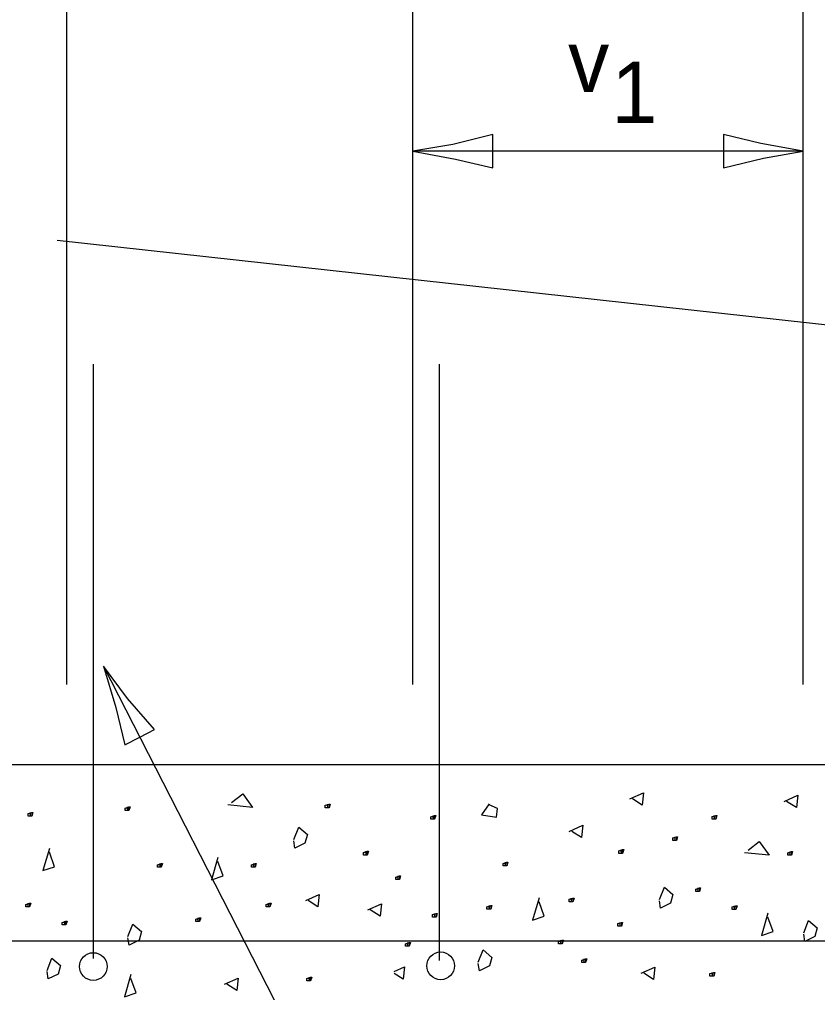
# Model space of a CAD drawing. Extents: x 2133490 to 2172050, y 2138301 to 2145980.
# Drawn here: x 2139073.9 to 2139165, y 2141727.2 to 2141838.2 of the extents above; entities that cross this region are included whole.
import ezdxf

# ---------------------------------------------------------------- set-up
doc = ezdxf.new("R2010")
doc.units = 0
for name, color, linetype in [('Level 40', 7, 'Continuous'), ('Level 63', 7, 'Continuous'), ('ROW_EX_Private Boundary Items', 7, 'Continuous'), ('ROW_PR_Notes', 7, 'Continuous'), ('Topo_Bridge Structures', 7, 'Continuous')]:
    doc.layers.add(name, color=color, linetype=linetype)

msp = doc.modelspace()

# ---------------------------------------------------------------- linework, layer by layer
at = {"layer": 'Level 40'}
msp.add_line((2138878.97, 2141753.19), (2139254.81, 2141753.19), dxfattribs=at)
at = {"layer": 'ROW_EX_Private Boundary Items'}
for centre in [(2139082.36, 2141730.13), (2139121.98, 2141730.21)]:
    msp.add_circle(centre, 1.58, dxfattribs=at)
at = {"layer": 'ROW_PR_Notes'}
for p, q in [((2139079.35, 2141762.3), (2139079.35, 2141885.77)), ((2139118.82, 2141762.3), (2139118.82, 2141865.85)), ((2139163.35, 2141762.3), (2139163.35, 2141865.85)), ((2139163.35, 2141823.12), (2139118.82, 2141823.12)), ((2139254.81, 2141793.52), (2139078.24, 2141812.95)), ((2139082.39, 2141731.04), (2139082.39, 2141798.85)), ((2139121.85, 2141730.81), (2139121.85, 2141798.85)), ((2139083.51, 2141764.38), (2139119.78, 2141693.56)), ((2138855.7, 2141733.07), (2139254.81, 2141733.07))]:
    msp.add_line(p, q, dxfattribs=at)
for points in [[(2139098.14, 2141748.85), (2139099.41, 2141749.83), (2139100.53, 2141748.28), (2139097.72, 2141748.57)], [(2139143.57, 2141749.24), (2139145.12, 2141749.95), (2139144.98, 2141748.54), (2139143.85, 2141749.24)], [(2139161.17, 2141748.97), (2139162.72, 2141749.67), (2139162.58, 2141748.27), (2139161.45, 2141748.97)], [(2139086.15, 2141748.19), (2139086.43, 2141748.33), (2139086.43, 2141747.91), (2139086.29, 2141747.91), (2139086.01, 2141747.91), (2139086.01, 2141747.91), (2139086.01, 2141748.19), (2139086.43, 2141748.33), (2139086.57, 2141748.33), (2139086.43, 2141747.91), (2139086.29, 2141747.91), (2139086.29, 2141748.33)], [(2139108.96, 2141748.52), (2139109.25, 2141748.66), (2139109.25, 2141748.23), (2139109.11, 2141748.23), (2139108.82, 2141748.23), (2139108.82, 2141748.23), (2139108.82, 2141748.52), (2139109.25, 2141748.66), (2139109.39, 2141748.66), (2139109.25, 2141748.23), (2139109.11, 2141748.23), (2139109.11, 2141748.66)], [(2139127.5, 2141748.7), (2139126.65, 2141747.43), (2139128.34, 2141747.15), (2139128.48, 2141748.14), (2139127.5, 2141748.56)], [(2139075.06, 2141747.58), (2139075.34, 2141747.71), (2139075.34, 2141747.29), (2139075.2, 2141747.29), (2139074.92, 2141747.29), (2139074.92, 2141747.29), (2139074.92, 2141747.58), (2139075.34, 2141747.71), (2139075.48, 2141747.71), (2139075.34, 2141747.29), (2139075.2, 2141747.29), (2139075.2, 2141747.71)], [(2139121.02, 2141747.21), (2139121.3, 2141747.35), (2139121.3, 2141746.93), (2139121.17, 2141746.93), (2139120.88, 2141746.93), (2139120.88, 2141746.93), (2139120.88, 2141747.21), (2139121.3, 2141747.35), (2139121.45, 2141747.35), (2139121.3, 2141746.93), (2139121.17, 2141746.93), (2139121.17, 2141747.35)], [(2139153.08, 2141747.23), (2139153.36, 2141747.37), (2139153.36, 2141746.95), (2139153.22, 2141746.95), (2139152.94, 2141746.95), (2139152.94, 2141746.95), (2139152.94, 2141747.23), (2139153.36, 2141747.37), (2139153.5, 2141747.37), (2139153.36, 2141746.95), (2139153.22, 2141746.95), (2139153.22, 2141747.37)], [(2139105.23, 2141744.62), (2139105.79, 2141746.03), (2139106.78, 2141745.18), (2139106.5, 2141744.2), (2139105.37, 2141743.64), (2139105.23, 2141744.48)], [(2139136.65, 2141745.53), (2139138.19, 2141746.24), (2139138.05, 2141744.83), (2139136.93, 2141745.53)], [(2139148.59, 2141744.8), (2139148.87, 2141744.94), (2139148.87, 2141744.52), (2139148.73, 2141744.52), (2139148.45, 2141744.52), (2139148.45, 2141744.52), (2139148.45, 2141744.8), (2139148.87, 2141744.94), (2139149.01, 2141744.94), (2139148.87, 2141744.52), (2139148.73, 2141744.52), (2139148.73, 2141744.94)], [(2139077.35, 2141743.6), (2139076.6, 2141741.07), (2139077.94, 2141741.51), (2139077.35, 2141743.16)], [(2139142.46, 2141743.31), (2139142.74, 2141743.46), (2139142.74, 2141743.03), (2139142.6, 2141743.03), (2139142.32, 2141743.03), (2139142.32, 2141743.03), (2139142.32, 2141743.31), (2139142.74, 2141743.46), (2139142.88, 2141743.46), (2139142.74, 2141743.03), (2139142.6, 2141743.03), (2139142.6, 2141743.46)], [(2139157.07, 2141743.39), (2139158.33, 2141744.38), (2139159.46, 2141742.83), (2139156.65, 2141743.11)], [(2139096.58, 2141742.56), (2139095.83, 2141740.03), (2139097.17, 2141740.47), (2139096.58, 2141742.11)], [(2139113.34, 2141743.13), (2139113.62, 2141743.27), (2139113.62, 2141742.85), (2139113.48, 2141742.85), (2139113.2, 2141742.85), (2139113.2, 2141742.85), (2139113.2, 2141743.13), (2139113.62, 2141743.27), (2139113.76, 2141743.27), (2139113.62, 2141742.85), (2139113.48, 2141742.85), (2139113.48, 2141743.27)], [(2139161.71, 2141743.11), (2139161.99, 2141743.25), (2139161.99, 2141742.83), (2139161.85, 2141742.83), (2139161.57, 2141742.83), (2139161.57, 2141742.83), (2139161.57, 2141743.11), (2139161.99, 2141743.25), (2139162.13, 2141743.25), (2139161.99, 2141742.83), (2139161.85, 2141742.83), (2139161.85, 2141743.25)], [(2139089.84, 2141741.73), (2139090.12, 2141741.87), (2139090.12, 2141741.45), (2139089.98, 2141741.45), (2139089.7, 2141741.45), (2139089.7, 2141741.45), (2139089.7, 2141741.73), (2139090.12, 2141741.87), (2139090.26, 2141741.87), (2139090.12, 2141741.45), (2139089.98, 2141741.45), (2139089.98, 2141741.87)], [(2139100.54, 2141741.73), (2139100.82, 2141741.87), (2139100.82, 2141741.45), (2139100.68, 2141741.45), (2139100.4, 2141741.45), (2139100.4, 2141741.45), (2139100.4, 2141741.73), (2139100.82, 2141741.87), (2139100.96, 2141741.87), (2139100.82, 2141741.45), (2139100.68, 2141741.45), (2139100.68, 2141741.87)], [(2139129.24, 2141741.88), (2139129.52, 2141742.02), (2139129.52, 2141741.6), (2139129.38, 2141741.6), (2139129.1, 2141741.6), (2139129.1, 2141741.6), (2139129.1, 2141741.88), (2139129.52, 2141742.02), (2139129.66, 2141742.02), (2139129.52, 2141741.6), (2139129.38, 2141741.6), (2139129.38, 2141742.02)], [(2139117, 2141740.32), (2139117.28, 2141740.46), (2139117.28, 2141740.04), (2139117.14, 2141740.04), (2139116.86, 2141740.04), (2139116.86, 2141740.04), (2139116.86, 2141740.32), (2139117.28, 2141740.46), (2139117.42, 2141740.46), (2139117.28, 2141740.04), (2139117.14, 2141740.04), (2139117.14, 2141740.46)], [(2139146.93, 2141737.77), (2139147.5, 2141739.18), (2139148.48, 2141738.34), (2139148.2, 2141737.35), (2139147.08, 2141736.79), (2139146.93, 2141737.63)], [(2139151.22, 2141738.97), (2139151.5, 2141739.11), (2139151.5, 2141738.69), (2139151.36, 2141738.69), (2139151.08, 2141738.69), (2139151.08, 2141738.69), (2139151.08, 2141738.97), (2139151.5, 2141739.11), (2139151.64, 2141739.11), (2139151.5, 2141738.69), (2139151.36, 2141738.69), (2139151.36, 2141739.11)], [(2139106.59, 2141737.65), (2139108.13, 2141738.35), (2139107.99, 2141736.94), (2139106.87, 2141737.65)], [(2139133.21, 2141737.96), (2139132.47, 2141735.43), (2139133.81, 2141735.87), (2139133.21, 2141737.51)], [(2139136.78, 2141737.8), (2139137.06, 2141737.94), (2139137.06, 2141737.52), (2139136.92, 2141737.52), (2139136.64, 2141737.52), (2139136.64, 2141737.52), (2139136.64, 2141737.8), (2139137.06, 2141737.94), (2139137.2, 2141737.94), (2139137.06, 2141737.52), (2139136.92, 2141737.52), (2139136.92, 2141737.94)], [(2139074.8, 2141737.22), (2139075.09, 2141737.36), (2139075.09, 2141736.94), (2139074.94, 2141736.94), (2139074.66, 2141736.94), (2139074.66, 2141736.94), (2139074.66, 2141737.22), (2139075.09, 2141737.36), (2139075.23, 2141737.36), (2139075.09, 2141736.94), (2139074.94, 2141736.94), (2139074.94, 2141737.36)], [(2139102.22, 2141737.22), (2139102.5, 2141737.36), (2139102.5, 2141736.94), (2139102.36, 2141736.94), (2139102.08, 2141736.94), (2139102.08, 2141736.94), (2139102.08, 2141737.22), (2139102.5, 2141737.36), (2139102.64, 2141737.36), (2139102.5, 2141736.94), (2139102.36, 2141736.94), (2139102.36, 2141737.36)], [(2139113.67, 2141736.58), (2139115.22, 2141737.29), (2139115.08, 2141735.88), (2139113.95, 2141736.58)], [(2139127.41, 2141736.94), (2139127.69, 2141737.08), (2139127.69, 2141736.66), (2139127.55, 2141736.66), (2139127.27, 2141736.66), (2139127.27, 2141736.66), (2139127.27, 2141736.94), (2139127.69, 2141737.08), (2139127.83, 2141737.08), (2139127.69, 2141736.66), (2139127.55, 2141736.66), (2139127.55, 2141737.08)], [(2139155.38, 2141736.92), (2139155.66, 2141737.06), (2139155.66, 2141736.64), (2139155.52, 2141736.64), (2139155.24, 2141736.64), (2139155.24, 2141736.64), (2139155.24, 2141736.92), (2139155.66, 2141737.06), (2139155.8, 2141737.06), (2139155.66, 2141736.64), (2139155.52, 2141736.64), (2139155.52, 2141737.06)], [(2139094.2, 2141735.54), (2139094.48, 2141735.68), (2139094.48, 2141735.25), (2139094.34, 2141735.25), (2139094.06, 2141735.25), (2139094.06, 2141735.25), (2139094.06, 2141735.54), (2139094.48, 2141735.68), (2139094.62, 2141735.68), (2139094.48, 2141735.25), (2139094.34, 2141735.25), (2139094.34, 2141735.68)], [(2139121.18, 2141736.05), (2139121.46, 2141736.19), (2139121.46, 2141735.77), (2139121.32, 2141735.77), (2139121.04, 2141735.77), (2139121.04, 2141735.77), (2139121.04, 2141736.05), (2139121.46, 2141736.19), (2139121.6, 2141736.19), (2139121.46, 2141735.77), (2139121.32, 2141735.77), (2139121.32, 2141736.19)], [(2139159.32, 2141736.21), (2139158.57, 2141733.67), (2139159.91, 2141734.12), (2139159.32, 2141735.76)], [(2139078.97, 2141735.17), (2139079.25, 2141735.31), (2139079.25, 2141734.89), (2139079.11, 2141734.89), (2139078.83, 2141734.89), (2139078.83, 2141734.89), (2139078.83, 2141735.17), (2139079.25, 2141735.31), (2139079.39, 2141735.31), (2139079.25, 2141734.89), (2139079.11, 2141734.89), (2139079.11, 2141735.31)], [(2139086.32, 2141733.56), (2139086.89, 2141734.97), (2139087.87, 2141734.13), (2139087.59, 2141733.14), (2139086.46, 2141732.58), (2139086.32, 2141733.42)], [(2139142.32, 2141735.03), (2139142.6, 2141735.17), (2139142.6, 2141734.75), (2139142.46, 2141734.75), (2139142.18, 2141734.75), (2139142.18, 2141734.75), (2139142.18, 2141735.03), (2139142.6, 2141735.17), (2139142.74, 2141735.17), (2139142.6, 2141734.75), (2139142.46, 2141734.75), (2139142.46, 2141735.17)], [(2139163.4, 2141733.97), (2139163.96, 2141735.37), (2139164.95, 2141734.53), (2139164.67, 2141733.54), (2139163.54, 2141732.98), (2139163.4, 2141733.82)], [(2139118.12, 2141732.72), (2139118.4, 2141732.86), (2139118.4, 2141732.44), (2139118.26, 2141732.44), (2139117.98, 2141732.44), (2139117.98, 2141732.44), (2139117.98, 2141732.72), (2139118.4, 2141732.86), (2139118.55, 2141732.86), (2139118.4, 2141732.44), (2139118.26, 2141732.44), (2139118.26, 2141732.86)], [(2139135.57, 2141733), (2139135.85, 2141733.14), (2139135.85, 2141732.72), (2139135.71, 2141732.72), (2139135.43, 2141732.72), (2139135.43, 2141732.72), (2139135.43, 2141733), (2139135.85, 2141733.14), (2139135.99, 2141733.14), (2139135.85, 2141732.72), (2139135.71, 2141732.72), (2139135.71, 2141733.14)], [(2139126.28, 2141730.61), (2139126.85, 2141732.02), (2139127.83, 2141731.17), (2139127.55, 2141730.19), (2139126.43, 2141729.62), (2139126.28, 2141730.47)], [(2139077.09, 2141729.69), (2139077.65, 2141731.1), (2139078.63, 2141730.26), (2139078.35, 2141729.27), (2139077.23, 2141728.71), (2139077.09, 2141729.55)], [(2139116.67, 2141729.56), (2139117.86, 2141730.1), (2139117.71, 2141728.7), (2139116.67, 2141729.35)], [(2139138.21, 2141730.87), (2139138.5, 2141731.01), (2139138.5, 2141730.59), (2139138.36, 2141730.59), (2139138.07, 2141730.59), (2139138.07, 2141730.59), (2139138.07, 2141730.87), (2139138.5, 2141731.01), (2139138.64, 2141731.01), (2139138.5, 2141730.59), (2139138.36, 2141730.59), (2139138.36, 2141731.01)], [(2139144.87, 2141729.37), (2139146.42, 2141730.07), (2139146.28, 2141728.66), (2139145.15, 2141729.37)], [(2139086.65, 2141729.21), (2139085.91, 2141726.67), (2139087.25, 2141727.12), (2139086.65, 2141728.76)], [(2139106.87, 2141728.78), (2139107.15, 2141728.92), (2139107.15, 2141728.5), (2139107.01, 2141728.5), (2139106.72, 2141728.5), (2139106.72, 2141728.5), (2139106.72, 2141728.78), (2139107.15, 2141728.92), (2139107.29, 2141728.92), (2139107.15, 2141728.5), (2139107.01, 2141728.5), (2139107.01, 2141728.92)], [(2139152.85, 2141729.32), (2139153.13, 2141729.46), (2139153.13, 2141729.04), (2139152.99, 2141729.04), (2139152.7, 2141729.04), (2139152.7, 2141729.04), (2139152.7, 2141729.32), (2139153.13, 2141729.46), (2139153.27, 2141729.46), (2139153.13, 2141729.04), (2139152.99, 2141729.04), (2139152.99, 2141729.46)], [(2139097.32, 2141728.11), (2139098.87, 2141728.81), (2139098.73, 2141727.4), (2139097.6, 2141728.11)]]:
    msp.add_lwpolyline(points, dxfattribs=at)
at = {"layer": 'Topo_Bridge Structures'}
for points in [[(2139127.92, 2141821.22), (2139127.92, 2141823.12), (2139127.92, 2141825.02), (2139123.37, 2141823.91), (2139118.82, 2141823.12), (2139123.67, 2141822.24)], [(2139154.25, 2141825.02), (2139154.24, 2141823.12), (2139154.24, 2141821.22), (2139158.8, 2141822.33), (2139163.35, 2141823.12), (2139158.49, 2141824)], [(2139085.96, 2141755.42), (2139087.66, 2141756.28), (2139089.35, 2141757.15), (2139086.28, 2141760.69), (2139083.51, 2141764.38), (2139084.93, 2141759.66)]]:
    msp.add_lwpolyline(points, close=True, dxfattribs=at)

# ---------------------------------------------------------------- texts
at = {"layer": 'Level 63'}
for s, p in [('v', (2139136.53, 2141829.9)), ('1', (2139141.48, 2141826.34))]:
    msp.add_text(s, height=7, dxfattribs=at).set_placement(p)

doc.saveas('drawing.dxf')
